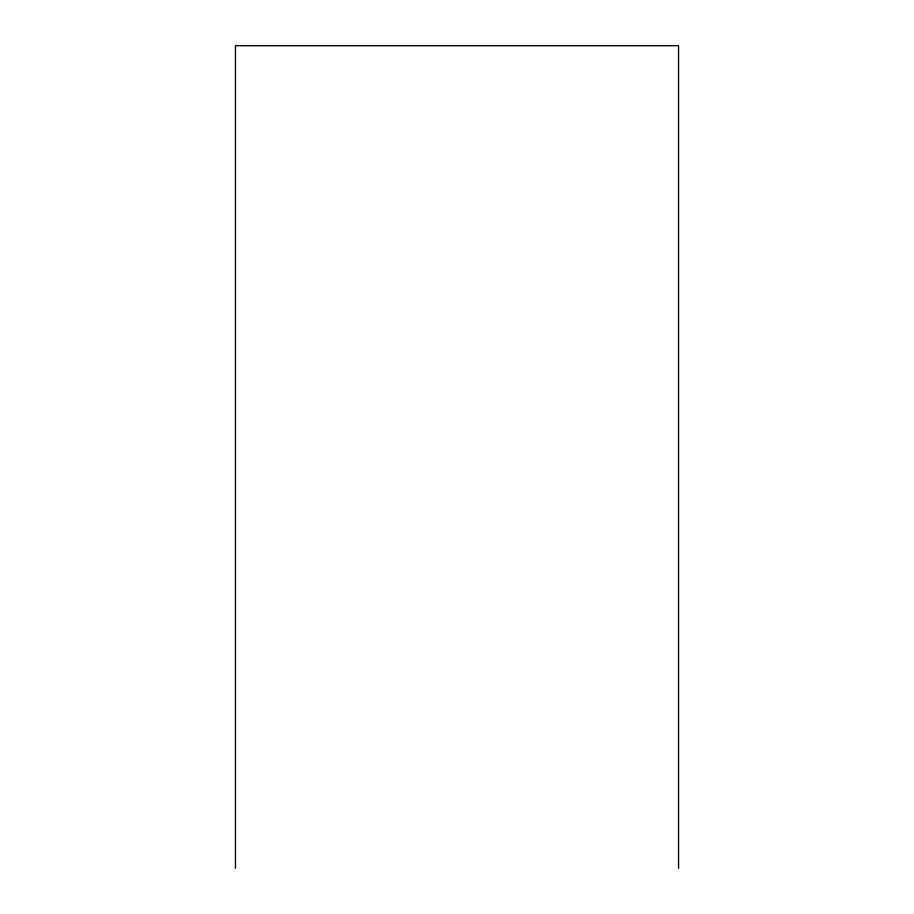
<?xml version="1.0" encoding="UTF-8"?>
<svg xmlns="http://www.w3.org/2000/svg" width="914" height="914" viewBox="0 0 914 914"><rect width="100%" height="100%" fill="white"/><g stroke="black" fill="none" stroke-linecap="round" stroke-linejoin="round"><path stroke-width="1.37" d="M678.554 868.3L678.554 45.7L235.446 45.7L235.446 868.3"/></g></svg>
